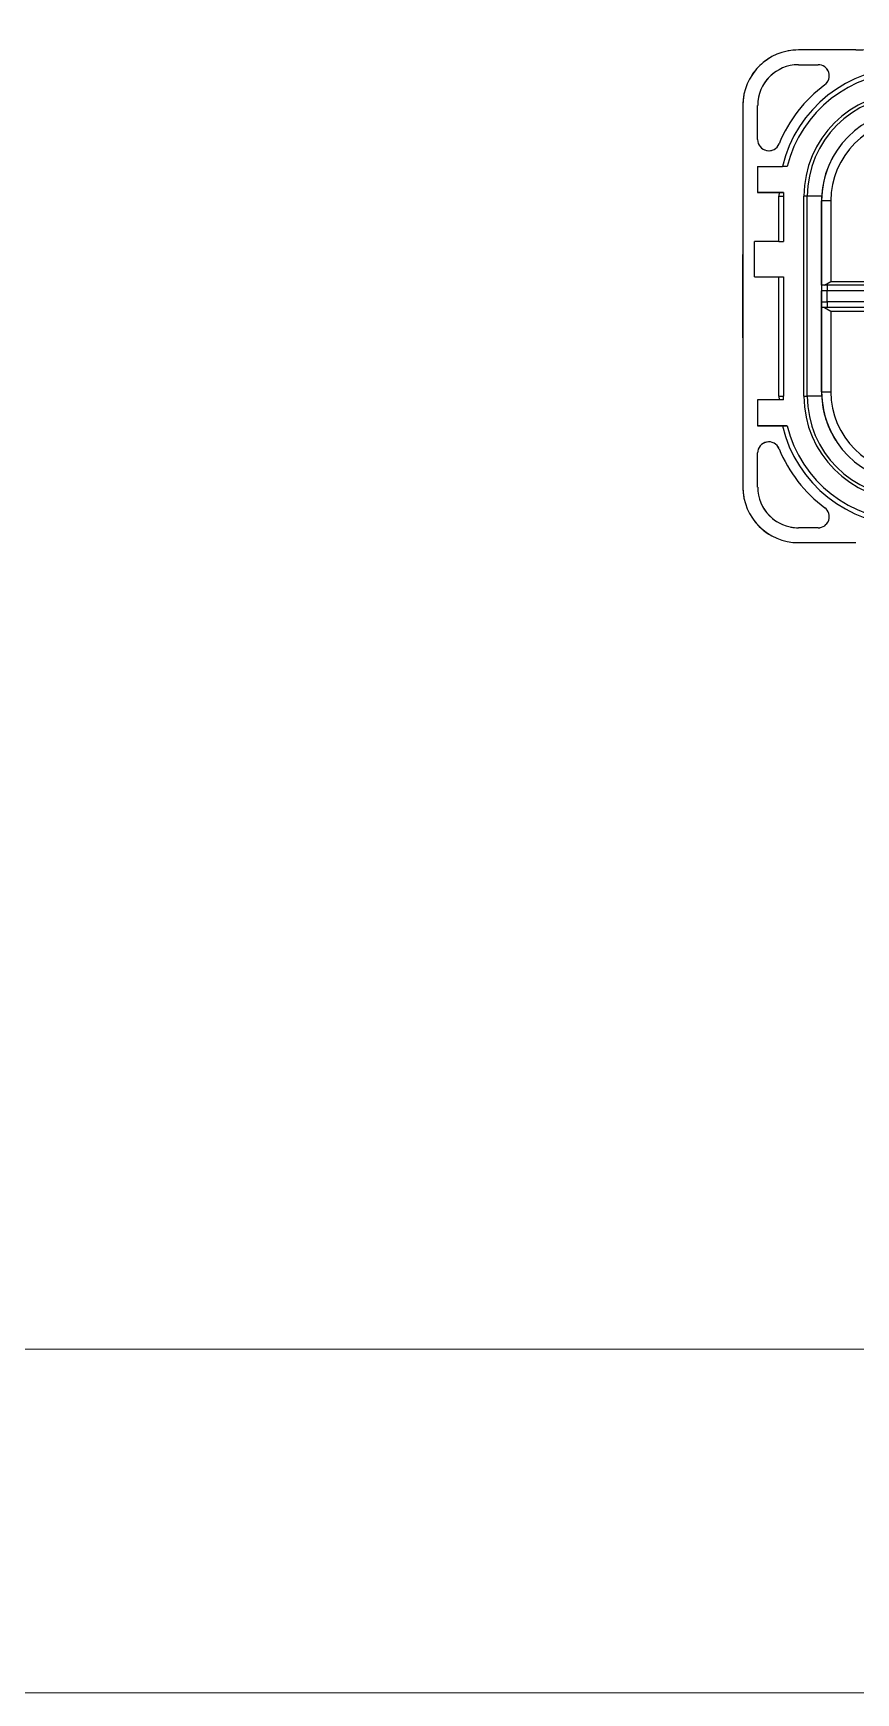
# Model space of a CAD drawing. Header units: inches. Extents: x 47316 to 59086, y 3141 to 11743.
# Drawn here: x 54211.3 to 54259.2, y 9458.1 to 9554.7 of the extents above; entities that cross this region are included whole.
import ezdxf

# ---------------------------------------------------------------- set-up
doc = ezdxf.new("R2010")
doc.units = ezdxf.units.IN
doc.header["$MEASUREMENT"] = 0

msp = doc.modelspace()

# ---------------------------------------------------------------- linework, layer by layer
at = {"linetype": 'ByBlock', "lineweight": -3, "ltscale": 0.07747}
for p, q in [((54259.236, 9553.723), (54255.895, 9553.723)), ((54255.895, 9525.041), (54259.236, 9525.041))]:
    msp.add_line(p, q, dxfattribs=at)
at = {"linetype": 'ByBlock', "lineweight": -3, "ltscale": 0.026669}
for p, q in [((54255.895, 9552.861), (54257.045, 9552.861)), ((54257.045, 9525.904), (54255.895, 9525.904))]:
    msp.add_line(p, q, dxfattribs=at)
at = {"linetype": 'ByBlock', "lineweight": -3}
msp.add_line((54252.66, 9550.488), (54252.66, 9528.276), dxfattribs=at)
at = {"linetype": 'ByBlock', "lineweight": -3, "ltscale": 0.046014}
for p, q in [((54253.522, 9548.504), (54253.522, 9550.488)), ((54253.522, 9528.276), (54253.522, 9530.261))]:
    msp.add_line(p, q, dxfattribs=at)
at = {"linetype": 'ByBlock', "lineweight": -3, "ltscale": 0.035}
for p, q in [((54253.522, 9546.93), (54253.522, 9545.421)), ((54253.522, 9533.344), (54253.522, 9531.834))]:
    msp.add_line(p, q, dxfattribs=at)
at = {"linetype": 'ByBlock', "lineweight": -3, "ltscale": 0.033417}
for p, q in [((54253.522, 9546.93), (54254.964, 9546.93)), ((54253.522, 9531.834), (54254.964, 9531.834))]:
    msp.add_line(p, q, dxfattribs=at)
at = {"linetype": 'ByBlock', "lineweight": -3, "ltscale": 0.00643}
for p, q in [((54255.241, 9546.93), (54254.964, 9546.93)), ((54254.964, 9531.834), (54255.241, 9531.834))]:
    msp.add_line(p, q, dxfattribs=at)
at = {"linetype": 'ByBlock', "lineweight": -3, "ltscale": 0.028822}
for p, q in [((54253.522, 9545.421), (54254.766, 9545.421)), ((54254.766, 9533.344), (54253.522, 9533.344))]:
    msp.add_line(p, q, dxfattribs=at)
at = {"linetype": 'ByBlock', "lineweight": -3, "ltscale": 0.035075}
msp.add_line((54255.035, 9545.421), (54253.522, 9545.421), dxfattribs=at)
at = {"linetype": 'ByBlock', "lineweight": -3, "ltscale": 0.005001}
for p, q in [((54254.766, 9545.421), (54254.763, 9545.205)), ((54255.035, 9545.421), (54255.032, 9545.205)), ((54254.763, 9533.56), (54254.766, 9533.344)), ((54255.035, 9533.344), (54255.032, 9533.56))]:
    msp.add_line(p, q, dxfattribs=at)
at = {"linetype": 'ByBlock', "lineweight": -3, "ltscale": 0.06125}
for p, q in [((54254.763, 9542.563), (54254.763, 9545.205)), ((54255.032, 9545.205), (54255.032, 9542.563))]:
    msp.add_line(p, q, dxfattribs=at)
at = {"linetype": 'ByBlock', "lineweight": -3, "ltscale": 0.00625}
for p, q in [((54254.763, 9545.205), (54255.032, 9545.205)), ((54254.763, 9542.563), (54255.032, 9542.563)), ((54254.763, 9540.514), (54255.032, 9540.514)), ((54254.763, 9533.56), (54255.032, 9533.56))]:
    msp.add_line(p, q, dxfattribs=at)
at = {"linetype": 'ByBlock', "lineweight": -3, "ltscale": 0.006253}
for p, q in [((54254.766, 9545.421), (54255.035, 9545.421)), ((54255.035, 9533.344), (54254.766, 9533.344))]:
    msp.add_line(p, q, dxfattribs=at)
at = {"linetype": 'ByBlock', "lineweight": -3, "ltscale": 0.004474}
for p, q in [((54256.411, 9545.205), (54256.218, 9545.205)), ((54256.218, 9533.56), (54256.411, 9533.56))]:
    msp.add_line(p, q, dxfattribs=at)
at = {"linetype": 'ByBlock', "lineweight": -3, "ltscale": 0.004472}
msp.add_line((54256.411, 9545.205), (54256.218, 9545.205), dxfattribs=at)
at = {"linetype": 'ByBlock', "lineweight": -3, "ltscale": 0.27}
for p, q in [((54256.218, 9533.56), (54256.218, 9545.205)), ((54256.411, 9533.56), (54256.411, 9545.205))]:
    msp.add_line(p, q, dxfattribs=at)
at = {"linetype": 'ByBlock', "lineweight": -3, "ltscale": 0.019437}
for p, q in [((54257.249, 9545.205), (54256.411, 9545.205)), ((54257.249, 9533.56), (54256.411, 9533.56))]:
    msp.add_line(p, q, dxfattribs=at)
at = {"linetype": 'ByBlock', "lineweight": -3, "ltscale": 0.11375}
for p, q in [((54257.243, 9540.029), (54257.243, 9544.935)), ((54257.243, 9533.829), (54257.243, 9538.735))]:
    msp.add_line(p, q, dxfattribs=at)
at = {"linetype": 'ByBlock', "lineweight": -3, "ltscale": 0.0125}
for p, q in [((54257.782, 9544.935), (54257.243, 9544.935)), ((54257.243, 9533.829), (54257.782, 9533.829))]:
    msp.add_line(p, q, dxfattribs=at)
at = {"linetype": 'ByBlock', "lineweight": -3, "ltscale": 0.0725}
for p, q in [((54257.243, 9544.935), (54257.243, 9541.808)), ((54257.243, 9536.956), (54257.243, 9533.829))]:
    msp.add_line(p, q, dxfattribs=at)
at = {"linetype": 'ByBlock', "lineweight": -3, "ltscale": 0.10875}
for p, q in [((54257.782, 9544.935), (54257.782, 9540.245)), ((54257.782, 9538.52), (54257.782, 9533.829))]:
    msp.add_line(p, q, dxfattribs=at)
at = {"linetype": 'ByBlock', "lineweight": -3, "ltscale": 0.033125}
for p, q in [((54254.763, 9542.563), (54253.334, 9542.563)), ((54253.334, 9540.514), (54254.763, 9540.514))]:
    msp.add_line(p, q, dxfattribs=at)
at = {"linetype": 'ByBlock', "lineweight": -3, "ltscale": 0.047501}
msp.add_line((54253.334, 9540.514), (54253.334, 9542.563), dxfattribs=at)
at = {"linetype": 'ByBlock', "lineweight": -3, "ltscale": 0.1125}
msp.add_line((54252.66, 9536.956), (54252.66, 9541.808), dxfattribs=at)
at = {"linetype": 'ByBlock', "lineweight": -3, "ltscale": 0.041259}
for p, q in [((54257.243, 9541.808), (54257.243, 9540.029)), ((54257.243, 9538.736), (54257.243, 9536.956))]:
    msp.add_line(p, q, dxfattribs=at)
at = {"linetype": 'ByBlock', "lineweight": -3, "ltscale": 0.039375}
msp.add_line((54253.334, 9540.514), (54255.032, 9540.514), dxfattribs=at)
at = {"linetype": 'ByBlock', "lineweight": -3, "ltscale": 0.16125}
for p, q in [((54254.763, 9533.56), (54254.763, 9540.514)), ((54255.032, 9540.514), (54255.032, 9533.56))]:
    msp.add_line(p, q, dxfattribs=at)
at = {"linetype": 'ByBlock', "lineweight": -3, "ltscale": 0.0075}
for p, q in [((54257.243, 9540.029), (54257.243, 9539.706)), ((54257.566, 9540.029), (54257.566, 9539.706)), ((54257.566, 9539.706), (54257.243, 9539.706)), ((54257.243, 9538.735), (54257.243, 9539.059)), ((54257.243, 9539.059), (54257.566, 9539.059)), ((54257.566, 9539.059), (54257.566, 9538.735)), ((54257.566, 9538.735), (54257.243, 9538.735))]:
    msp.add_line(p, q, dxfattribs=at)
at = {"linetype": 'ByBlock', "lineweight": -3, "ltscale": 0.003839}
for p, q in [((54257.408, 9540.029), (54257.243, 9540.029)), ((54257.408, 9538.735), (54257.243, 9538.735))]:
    msp.add_line(p, q, dxfattribs=at)
at = {"linetype": 'ByBlock', "lineweight": -3, "ltscale": 0.01}
for p, q in [((54257.408, 9540.029), (54257.782, 9540.245)), ((54257.408, 9538.735), (54257.782, 9538.52))]:
    msp.add_line(p, q, dxfattribs=at)
at = {"linetype": 'ByBlock', "lineweight": -3, "ltscale": 0.252411}
for p, q in [((54268.295, 9540.029), (54257.408, 9540.029)), ((54268.295, 9538.735), (54257.408, 9538.735))]:
    msp.add_line(p, q, dxfattribs=at)
at = {"linetype": 'ByBlock', "lineweight": -3, "ltscale": 0.24375}
for p, q in [((54257.782, 9540.245), (54268.295, 9540.245)), ((54257.782, 9538.52), (54268.295, 9538.52))]:
    msp.add_line(p, q, dxfattribs=at)
at = {"linetype": 'ByBlock', "lineweight": -3, "ltscale": 0.027564}
msp.add_line((54257.243, 9539.977), (54257.243, 9538.788), dxfattribs=at)
at = {"linetype": 'ByBlock', "lineweight": -3, "ltscale": 0.014999}
for p, q in [((54257.243, 9539.059), (54257.243, 9539.706)), ((54257.566, 9539.059), (54257.566, 9539.706))]:
    msp.add_line(p, q, dxfattribs=at)
at = {"linetype": 'ByBlock', "lineweight": -3, "ltscale": 0.25125}
for p, q in [((54268.403, 9539.706), (54257.566, 9539.706)), ((54268.403, 9539.059), (54257.566, 9539.059)), ((54268.403, 9538.735), (54257.566, 9538.735))]:
    msp.add_line(p, q, dxfattribs=at)
at = {"linetype": 'ByBlock', "lineweight": -3, "ltscale": 0.039847}
msp.add_line((54255.241, 9531.834), (54253.522, 9531.834), dxfattribs=at)
at = {"color": 0, "lineweight": 15}
for p, q in [((50267.929, 9478.081), (57367.929, 9478.081)), ((50247.929, 9458.081), (57387.929, 9458.081))]:
    msp.add_line(p, q, dxfattribs=at)
at = {"linetype": 'ByBlock', "lineweight": -3}
for centre, radius, start, end in [((54259.236, 9559.115), 5.392, 270.00066, 304.99927), ((54255.895, 9550.488), 3.235, 90, 180), ((54255.895, 9550.488), 3.235, 90.00265, 179.99734), ((54255.895, 9550.489), 3.234, 89.99959, 100.66128), ((54255.895, 9550.489), 3.235, 129.2969, 148.53261), ((54255.895, 9550.488), 2.372, 90.00036, 179.99963), ((54255.895, 9550.488), 2.372, 90, 180), ((54255.896, 9550.487), 3.236, 120.91239, 129.2944), ((54262.257, 9545.205), 7.494, 90.00017, 166.69003), ((54262.257, 9545.205), 7.494, 90, 166.69022), ((54257.045, 9552.214), 0.647, 306.63936, 89.9941), ((54257.045, 9552.214), 0.647, 306.63346, 90), ((54257.04, 9552.212), 0.652, 355.83669, 39.61516), ((54255.901, 9550.482), 2.381, 122.73018, 147.21015), ((54262.257, 9545.205), 8.087, 126.63419, 157.80767), ((54262.257, 9545.205), 8.087, 126.63346, 157.80839), ((54262.257, 9545.205), 7.224, 90, 166.18392), ((54257.037, 9552.222), 0.659, 306.77088, 323.68041), ((54255.895, 9550.488), 3.235, 169.2565, 179.99967), ((54262.257, 9545.205), 6.038, 90, 180), ((54262.257, 9545.205), 5.845, 90, 180), ((54262.526, 9544.935), 5.284, 90, 180), ((54262.526, 9544.935), 4.744, 90, 180), ((54254.169, 9548.504), 0.647, 180.0108, 337.7976), ((54254.169, 9548.504), 0.647, 180, 337.80839), ((54254.171, 9548.511), 0.654, 235.05769, 283.29044), ((54254.156, 9548.512), 0.663, 319.84729, 337.60928), ((54262.525, 9544.936), 5.282, 146.72282, 180.00552), ((54262.257, 9533.56), 6.038, 180, 270), ((54262.257, 9533.56), 5.845, 180, 270), ((54262.525, 9533.829), 5.282, 179.99531, 212.34881), ((54262.526, 9533.829), 5.284, 180, 270), ((54262.526, 9533.829), 4.744, 180, 270), ((54262.257, 9533.56), 7.494, 193.30995, 269.99981), ((54262.257, 9533.56), 7.494, 193.30978, 270), ((54262.257, 9533.56), 7.224, 193.81608, 270), ((54254.169, 9530.261), 0.647, 22.2024, 179.98921), ((54254.169, 9530.261), 0.647, 22.19161, 180), ((54254.171, 9530.253), 0.654, 78.06296, 123.51325), ((54254.156, 9530.253), 0.663, 22.39224, 39.06713), ((54262.257, 9533.56), 8.087, 202.19161, 233.36654), ((54255.895, 9528.276), 3.235, 180.00022, 190.52258), ((54255.895, 9528.276), 3.235, 180, 270), ((54255.895, 9528.276), 3.235, 180.00265, 269.99734), ((54255.895, 9528.276), 2.372, 180.00036, 269.99963), ((54255.895, 9528.276), 2.372, 180, 270), ((54255.895, 9528.276), 3.235, 211.59321, 230.70387), ((54255.901, 9528.283), 2.381, 211.97357, 238.35475), ((54257.045, 9526.551), 0.647, 270.00589, 53.36064), ((54257.045, 9526.551), 0.647, 270, 53.36654), ((54257.04, 9526.552), 0.652, 318.74906, 3.94569), ((54255.893, 9528.274), 3.233, 230.7019, 237.74275), ((54255.897, 9528.307), 2.403, 259.41188, 269.93824), ((54257.043, 9526.563), 0.659, 270.13812, 286.93632)]:
    msp.add_arc(centre, radius, start, end, dxfattribs=at)

doc.saveas('drawing.dxf')
